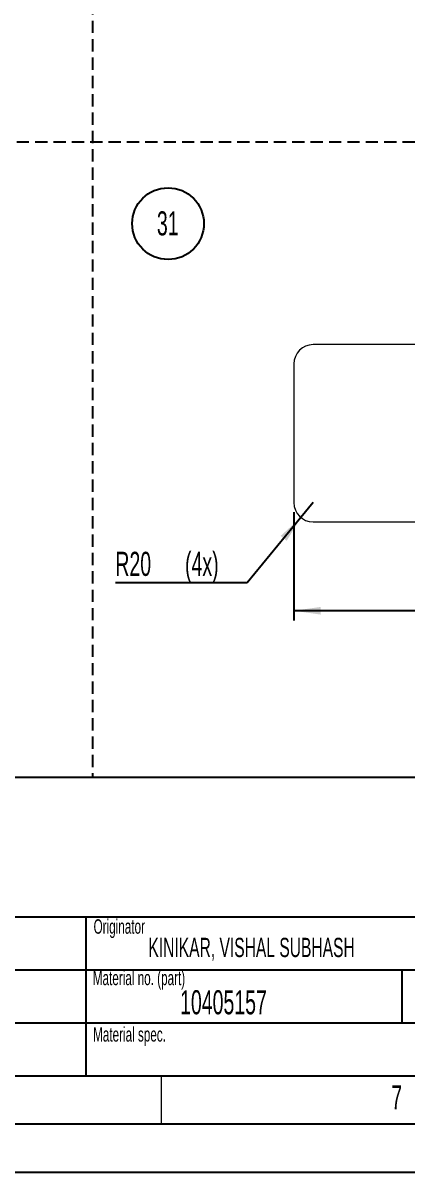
# Paper-space layout 'Sheet7' of a CAD drawing. Header units: millimetres. Extents: x 0 to 420, y 0 to 300.
# Drawn here: x 300.7 to 340.5, y 0 to 119.3 of the extents above; entities that cross this region are included whole.
import ezdxf
from ezdxf.enums import TextEntityAlignment as Align

# ---------------------------------------------------------------- set-up
doc = ezdxf.new("R2010")
doc.units = ezdxf.units.MM
doc.linetypes.add('HIDDEN', pattern=[1.905, 1.27, -0.635])
for name, color, linetype in [('BORDER', 7, 'Continuous'), ('DASH', 7, 'HIDDEN'), ('DIMS', 7, 'Continuous')]:
    doc.layers.add(name, color=color, linetype=linetype)
doc.styles.add('SLDTEXTSTYLE0', font='TXT', dxfattribs={"width": 0.605})
doc.dimstyles.new('SLDDIMSTYLE23', dxfattribs={"dimtxt": 2.5, "dimasz": 2.8, "dimexe": 0, "dimexo": 0.0625, "dimtad": 1, "dimdec": 0, "dimlfac": 10, "dimrnd": 1e-09, "dimzin": 12, "dimdsep": 46, "dimtxsty": 'SLDTEXTSTYLE0', "dimsah": 1, "dimcen": 0.09, "dimadec": 0, "dimazin": 3, "dimtfac": 1, "dimtdec": 0, "dimtofl": 0, "dimtmove": 0, "dimatfit": 3, "dimfxl": 1, "dimfrac": 2, "dimtolj": 1, "dimtzin": 12, "dimarcsym": 0})
doc.dimstyles.new('SLDDIMSTYLE26', dxfattribs={"dimtxt": 2.5, "dimasz": 2.8, "dimexe": 0, "dimexo": 0.0625, "dimtad": 0, "dimtih": 1, "dimtoh": 1, "dimdec": 0, "dimlfac": 10, "dimrnd": 1e-09, "dimzin": 12, "dimdsep": 46, "dimtxsty": 'SLDTEXTSTYLE0', "dimsah": 1, "dimcen": 0, "dimadec": 0, "dimazin": 3, "dimtfac": 1, "dimtdec": 0, "dimtofl": 0, "dimtmove": 0, "dimatfit": 3, "dimfxl": 1, "dimfrac": 2, "dimtolj": 1, "dimtzin": 12, "dimarcsym": 0})

# ---------------------------------------------------------------- blocks, each defined once
blk = doc.blocks.new('SW_NOTE_0_93')
at = {"color": 0, "linetype": 'Continuous', "lineweight": 0, "insert": (0, 3.87), "char_height": 3, "attachment_point": 1, "style": 'SLDTEXTSTYLE0'}
blk.add_mtext('Originator', dxfattribs=at)
blk = doc.blocks.new('SW_NOTE_0_94')
at = {"color": 0, "linetype": 'Continuous', "lineweight": 0, "insert": (0, 3.87), "char_height": 3, "attachment_point": 1, "style": 'SLDTEXTSTYLE0'}
blk.add_mtext('Material no. (part)', dxfattribs=at)
blk = doc.blocks.new('SW_NOTE_0_105')
at = {"color": 0, "linetype": 'Continuous', "lineweight": 0, "insert": (0, 3.87), "char_height": 3, "attachment_point": 1, "style": 'SLDTEXTSTYLE0'}
blk.add_mtext('Material spec.', dxfattribs=at)
blk = doc.blocks.new('Title Block OSS Basic with PropInfo A3_v03_1')
at = {"color": 7, "linetype": 'Continuous', "lineweight": 25}
blk.add_line((227.77, 255.06), (525.77, 255.06), dxfattribs=at)
at = {"color": 7, "linetype": 'Continuous'}
for p, q in [((227.77, 226.06), (412.77, 226.06)), ((320.27, 215.46), (320.27, 226.06)), ((227.77, 215.06), (525.77, 215.06)), ((320.27, 193.06), (320.27, 215.46)), ((385.72, 215.06), (385.72, 204.06)), ((227.77, 204.06), (525.77, 204.06))]:
    blk.add_line(p, q, dxfattribs=at)
at = {"color": 7, "linetype": 'Continuous', "lineweight": 0}
for name, p in [('SW_NOTE_0_93', (321.78, 221.66)), ('SW_NOTE_0_94', (321.62, 210.98)), ('SW_NOTE_0_105', (321.68, 199.26))]:
    blk.add_blockref(name, p, dxfattribs=at)
at = {"color": 7, "linetype": 'Continuous', "lineweight": 0, "style": 'SLDTEXTSTYLE0', "width": 0.605, "flags": 2}
for tag, height, p in [('AUTOATTR13', 5, (320.3, 251.41)), ('AUTOATTR14', 5, (320.34, 243.33)), ('AUTOATTR15', 5, (320.65, 235.45)), ('AUTOATTR4', 5, (436.08, 221.91)), ('AUTOATTR2', 5, (466.71, 221.96)), ('AUTOATTR12', 4, (273.8, 221.61)), ('AUTOATTR5', 4, (368.9, 221.64)), ('AUTOATTR6', 5, (354.72, 210.75)), ('AUTOATTR7', 5, (400.49, 210.89)), ('AUTOATTR3', 5, (436.09, 210.89)), ('AUTOATTR0', 5, (488.96, 210.78))]:
    blk.add_attdef(tag, text='', height=height, dxfattribs=at).set_placement(p, align=Align.TOP_CENTER)
at = {"color": 7, "linetype": 'Continuous', "lineweight": 0, "style": 'SLDTEXTSTYLE0', "width": 0.605}
for tag, height, p in [('DOCUMENT_NO.', 5, (436.08, 221.91)), ('DOC._VER.', 5, (466.71, 221.96)), ('ORIGINATOR', 4, (368.9, 221.64)), ('MATERIAL_NO.', 5, (354.72, 210.75)), ('PLANT', 5, (400.49, 210.89)), ('RELEASE_DATE', 5, (436.09, 210.89)), ('REASON_FOR_ISSUE', 5, (488.96, 210.78)), ('AUTOATTR16', 5, (510.72, 198.47))]:
    blk.add_attdef(tag, text='', height=height, dxfattribs=at).set_placement(p, align=Align.TOP_CENTER)
at = {"color": 7, "linetype": 'Continuous', "lineweight": 0, "style": 'SLDTEXTSTYLE0', "width": 0.605, "flags": 2}
blk.add_attdef('AUTOATTR17', text='', height=5, dxfattribs=at).set_placement((449.65, 198.52), align=Align.TOP_RIGHT)
at = {"color": 7, "linetype": 'Continuous', "lineweight": 0, "flags": 2}
for tag in ['AUTOATTR1', 'AUTOATTR8', 'AUTOATTR10', 'AUTOATTR11']:
    blk.add_attdef(tag, (0, 0), '', height=2.5, dxfattribs=at)
at = {"color": 7, "linetype": 'Continuous', "lineweight": 0}
blk.add_attdef('ECO_NO.', (0, 0), '', height=2.5, dxfattribs=at)
blk = doc.blocks.new('_D_300')
at = {"layer": 'DIMS', "transparency": 16777216}
for p, q in [((328.77, 68.48), (328.77, 57.26)), ((367.17, 68.48), (367.17, 57.26)), ((367.17, 58.26), (328.77, 58.26))]:
    blk.add_line(p, q, dxfattribs=at)
for points in [[(328.77, 58.26), (331.57, 57.86), (331.57, 58.66)], [(367.17, 58.26), (364.37, 58.66), (364.37, 57.86)]]:
    blk.add_solid(points, dxfattribs=at)
at = {"layer": 'DIMS', "transparency": 16777216, "insert": (346.13, 61.48), "char_height": 2.5, "attachment_point": 1, "style": 'SLDTEXTSTYLE0'}
blk.add_mtext('384', dxfattribs=at)
blk = doc.blocks.new('_D_301')
at = {"layer": 'DIMS', "transparency": 16777216}
for p, q in [((330.77, 69.48), (329.5, 67.94)), ((329.5, 67.94), (323.92, 61.16)), ((323.92, 61.16), (310.26, 61.16))]:
    blk.add_line(p, q, dxfattribs=at)
blk.add_solid([(329.5, 67.94), (327.41, 66.03), (328.03, 65.52)], dxfattribs=at)
at = {"layer": 'DIMS', "transparency": 16777216, "char_height": 2.5, "attachment_point": 1, "style": 'SLDTEXTSTYLE0'}
for s, insert in [('R20', (310.26, 64.38)), ('(4x)', (317.49, 64.38))]:
    blk.add_mtext(s, dxfattribs=dict(at, insert=insert))
blk = doc.blocks.new('SW_NOTE_0_310')
at = {"layer": 'DIMS', "color": 0}
blk.add_circle((1.91, 1.94), 3.72, dxfattribs=at)
at = {"layer": 'DIMS', "color": 0, "insert": (1.88, 3.22), "char_height": 2.5, "attachment_point": 2, "style": 'SLDTEXTSTYLE0'}
blk.add_mtext('31', dxfattribs=at)

psp = doc.layouts.new('Sheet7')

# ---------------------------------------------------------------- linework, layer by layer
at = {"color": 7, "linetype": 'Continuous', "lineweight": 18}
for p, q in [((365.1730914, 85.8845202), (330.7730914, 85.8845202)), ((328.7730914, 83.8845202), (328.7730914, 69.4845202)), ((330.7730914, 67.4845202), (365.1730914, 67.4845202))]:
    psp.add_line(p, q, dxfattribs=at)
for centre, start, end in [((330.7730914, 83.8845202), 90, 180), ((330.7730914, 69.4845202), 180, 270)]:
    psp.add_arc(centre, 2, start, end, dxfattribs=at)
at = {"layer": 'BORDER', "lineweight": 25}
psp.add_line((20, 10), (410, 10), dxfattribs=at)
at = {"layer": 'BORDER', "color": 7, "linetype": 'Continuous', "lineweight": 18}
psp.add_line((315, 10), (315, 5), dxfattribs=at)
at = {"layer": 'BORDER'}
for p, q in [((15, 5), (415.1433025, 5)), ((0, 0), (420, 0))]:
    psp.add_line(p, q, dxfattribs=at)
at = {"layer": 'DASH'}
for p, q in [((307.89527, 287.1416608), (307.89527, 40.954549)), ((20, 106.9457277), (410, 106.9457277))]:
    psp.add_line(p, q, dxfattribs=at)

# ---------------------------------------------------------------- block references
at = {"color": 7, "linetype": 'Continuous'}
ref = psp.add_blockref('Title Block OSS Basic with PropInfo A3_v03_1', (147.1135526, -86.5294094), dxfattribs=dict(at, xscale=0.5, yscale=0.5, zscale=0.5))
ref.add_attrib('ORIGINATOR', 'KINIKAR, VISHAL SUBHASH', dxfattribs={"color": 7, "linetype": 'Continuous', "lineweight": 0, "height": 2, "style": 'SLDTEXTSTYLE0', "width": 0.605}).set_placement((313.6901113, 21.7107704), align=Align.BOTTOM_LEFT)
ref.add_attrib('MATERIAL_NO.', '10405157', dxfattribs={"color": 7, "linetype": 'Continuous', "lineweight": 0, "height": 2.5, "style": 'SLDTEXTSTYLE0', "width": 0.605}).set_placement((316.9741622, 15.6207168), align=Align.BOTTOM_LEFT)
at = {"layer": 'DIMS'}
psp.add_blockref('SW_NOTE_0_310', (313.8156916, 96.4999999), dxfattribs=at)

# ---------------------------------------------------------------- texts
at = {"layer": 'BORDER', "insert": (338.8779067, 9.002133), "char_height": 2.5, "attachment_point": 1, "style": 'SLDTEXTSTYLE0'}
psp.add_mtext('7', dxfattribs=at)

# ---------------------------------------------------------------- dimensions: what is measured, and where the dimension line sits
at = {"layer": 'DIMS'}
dim = psp.add_radius_dim(center=(330.7730914, 69.4845202), mpoint=(329.5024634, 67.9400124), text='<> (4x)', dimstyle='SLDDIMSTYLE26', dxfattribs=at)
dim.commit()
dim.dimension.update_dxf_attribs({"geometry": '_D_301', "text_midpoint": (316.8408785, 63.0777894), "dimtype": 164})
dim = psp.add_linear_dim(base=(328.7730914, 58.259513), p1=(367.1730914, 69.4845202), p2=(328.7730914, 69.4845202), angle=0, dimstyle='SLDDIMSTYLE23', dxfattribs=at)
dim.commit()
dim.dimension.update_dxf_attribs({"geometry": '_D_300', "text_midpoint": (348.9954271, 58.259513), "dimtype": 160})

doc.saveas('drawing.dxf')
